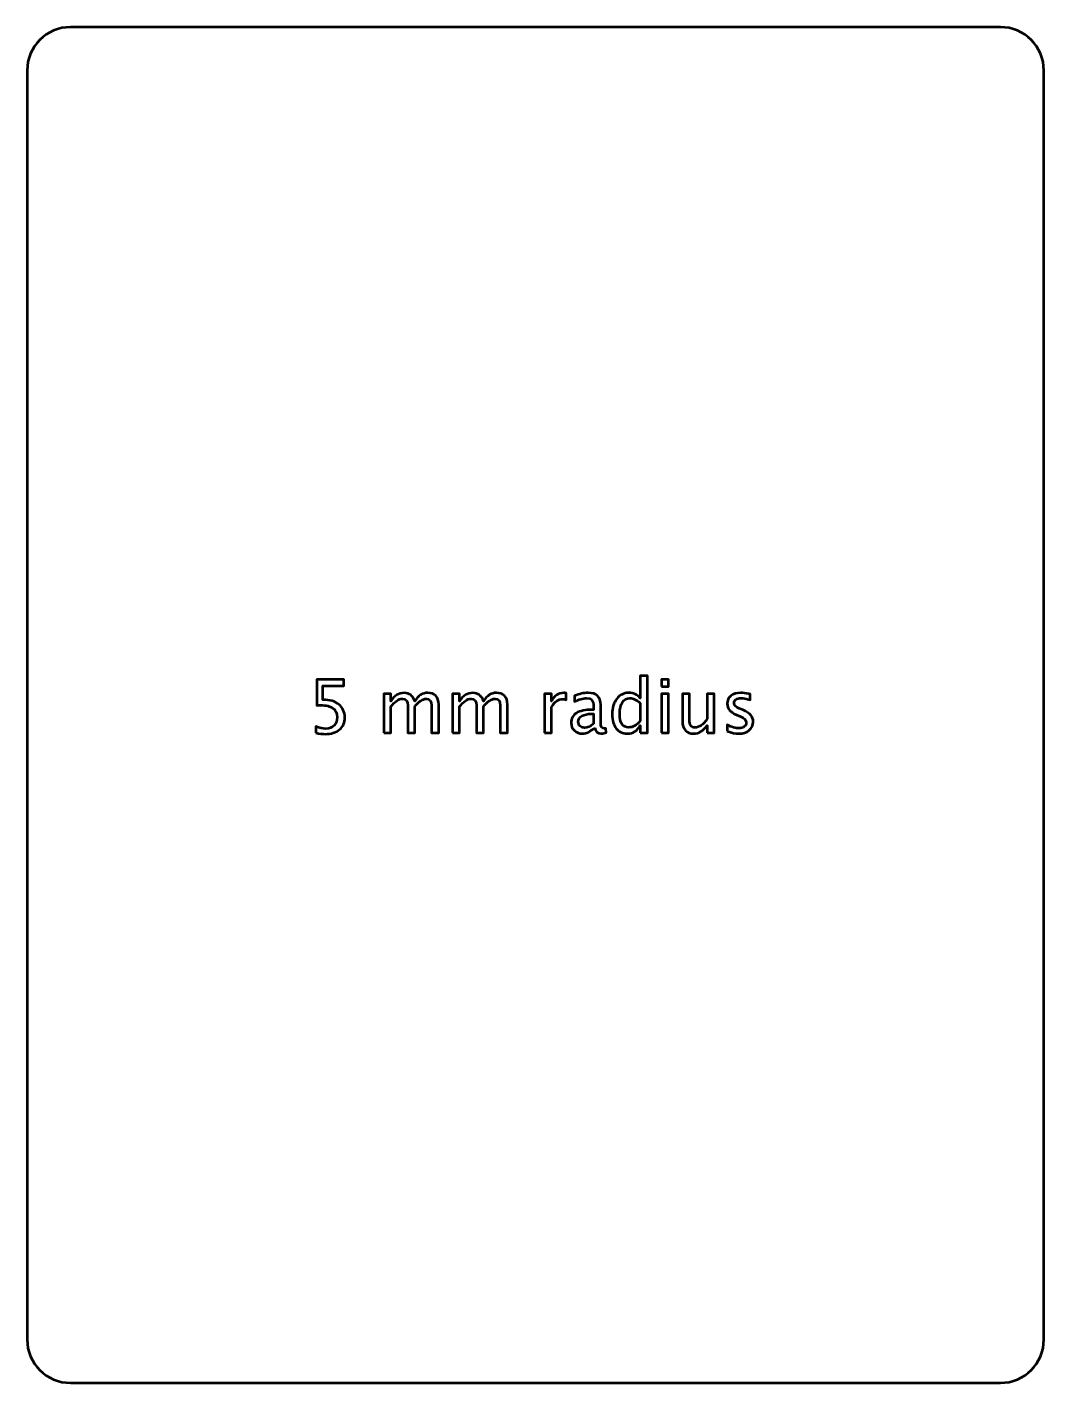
# Model space of a CAD drawing. Header units: centimetres. Extents: x -201 to 63, y -83 to 73.
# Drawn here: x -200.85 to -189.15, y -82.8 to -67.2 of the extents above; entities that cross this region are included whole.
import ezdxf

# ---------------------------------------------------------------- set-up
doc = ezdxf.new("R2010")
doc.units = ezdxf.units.CM
doc.header["$MEASUREMENT"] = 0
doc.layers.add('Layer 1', color=7, linetype='Continuous')

msp = doc.modelspace()

# ---------------------------------------------------------------- linework, layer by layer
at = {"layer": 'Layer 1', "color": 202, "lineweight": 53}
for points, knots in [([(-200.85, -82.3), (-200.85, -82.3), (-200.85, -67.7), (-200.85, -67.7), (-200.85, -67.7), (-200.85, -67.42386), (-200.62614, -67.2), (-200.35, -67.2), (-200.35, -67.2), (-200.35, -67.2), (-189.65, -67.2), (-189.65, -67.2), (-189.65, -67.2), (-189.37386, -67.2), (-189.15, -67.42386), (-189.15, -67.7), (-189.15, -67.7), (-189.15, -67.7), (-189.15, -82.3), (-189.15, -82.3), (-189.15, -82.3), (-189.15, -82.57614), (-189.37386, -82.8), (-189.65, -82.8), (-189.65, -82.8), (-189.65, -82.8), (-200.35, -82.8), (-200.35, -82.8), (-200.35, -82.8), (-200.62614, -82.8), (-200.85, -82.57614), (-200.85, -82.3)], [0, 0, 0, 0, 0.11111111, 0.11111111, 0.11111111, 0.11111111, 0.22222222, 0.22222222, 0.22222222, 0.22222222, 0.33333333, 0.33333333, 0.33333333, 0.33333333, 0.44444444, 0.44444444, 0.44444444, 0.44444444, 0.55555556, 0.55555556, 0.55555556, 0.55555556, 0.66666667, 0.66666667, 0.66666667, 0.66666667, 0.77777778, 0.77777778, 0.77777778, 0.77777778, 1, 1, 1, 1]), ([(-197.52676, -75.32131), (-197.52676, -75.32131), (-197.52676, -75.2485), (-197.52676, -75.2485), (-197.52676, -75.2485), (-197.48626, -75.26487), (-197.44787, -75.27305), (-197.41119, -75.27305), (-197.41119, -75.27305), (-197.37111, -75.27305), (-197.3395, -75.2612), (-197.3165, -75.23749), (-197.3165, -75.23749), (-197.2935, -75.21378), (-197.28207, -75.18119), (-197.28207, -75.1397), (-197.28207, -75.1397), (-197.28207, -75.09511), (-197.2983, -75.06096), (-197.33075, -75.03739), (-197.33075, -75.03739), (-197.36321, -75.01383), (-197.4102, -75.00212), (-197.47158, -75.00212), (-197.47158, -75.00212), (-197.48583, -75.00212), (-197.50093, -75.0031), (-197.5166, -75.00508), (-197.5166, -75.00508), (-197.5166, -75.00508), (-197.5166, -74.70663), (-197.5166, -74.70663), (-197.5166, -74.70663), (-197.5166, -74.70663), (-197.20671, -74.70663), (-197.20671, -74.70663), (-197.20671, -74.70663), (-197.20671, -74.70663), (-197.20671, -74.77775), (-197.20671, -74.77775), (-197.20671, -74.77775), (-197.20671, -74.77775), (-197.44548, -74.77775), (-197.44548, -74.77775), (-197.44548, -74.77775), (-197.44548, -74.77775), (-197.44548, -74.93946), (-197.44548, -74.93946), (-197.44548, -74.93946), (-197.36674, -74.93946), (-197.30535, -74.95752), (-197.26118, -74.99365), (-197.26118, -74.99365), (-197.21702, -75.02963), (-197.19486, -75.07959), (-197.19486, -75.14351), (-197.19486, -75.14351), (-197.19486, -75.20306), (-197.2149, -75.24963), (-197.25498, -75.28335), (-197.25498, -75.28335), (-197.29505, -75.31708), (-197.35037, -75.33401), (-197.42092, -75.33401), (-197.42092, -75.33401), (-197.45239, -75.33401), (-197.48767, -75.32978), (-197.52676, -75.32131)], [0, 0, 0, 0, 0.05555556, 0.05555556, 0.05555556, 0.05555556, 0.11111111, 0.11111111, 0.11111111, 0.11111111, 0.16666667, 0.16666667, 0.16666667, 0.16666667, 0.22222222, 0.22222222, 0.22222222, 0.22222222, 0.27777778, 0.27777778, 0.27777778, 0.27777778, 0.33333333, 0.33333333, 0.33333333, 0.33333333, 0.38888889, 0.38888889, 0.38888889, 0.38888889, 0.44444444, 0.44444444, 0.44444444, 0.44444444, 0.5, 0.5, 0.5, 0.5, 0.55555556, 0.55555556, 0.55555556, 0.55555556, 0.61111111, 0.61111111, 0.61111111, 0.61111111, 0.66666667, 0.66666667, 0.66666667, 0.66666667, 0.72222222, 0.72222222, 0.72222222, 0.72222222, 0.77777778, 0.77777778, 0.77777778, 0.77777778, 0.83333333, 0.83333333, 0.83333333, 0.83333333, 0.88888889, 0.88888889, 0.88888889, 0.88888889, 1, 1, 1, 1]), ([(-193.79407, -75.31877), (-193.79407, -75.31877), (-193.79407, -75.23453), (-193.79407, -75.23453), (-193.79407, -75.23453), (-193.82723, -75.29746), (-193.87718, -75.32893), (-193.94393, -75.32893), (-193.94393, -75.32893), (-193.99811, -75.32893), (-194.04073, -75.30932), (-194.07177, -75.26995), (-194.07177, -75.26995), (-194.10282, -75.23058), (-194.11834, -75.17681), (-194.11834, -75.10865), (-194.11834, -75.10865), (-194.11834, -75.03415), (-194.1007, -74.97418), (-194.06556, -74.92874), (-194.06556, -74.92874), (-194.03029, -74.88344), (-193.984, -74.86072), (-193.92657, -74.86072), (-193.92657, -74.86072), (-193.87337, -74.86072), (-193.82906, -74.88104), (-193.79407, -74.92182), (-193.79407, -74.92182), (-193.79407, -74.92182), (-193.79407, -74.66599), (-193.79407, -74.66599), (-193.79407, -74.66599), (-193.79407, -74.66599), (-193.71278, -74.66599), (-193.71278, -74.66599), (-193.71278, -74.66599), (-193.71278, -74.66599), (-193.71278, -75.31877), (-193.71278, -75.31877), (-193.71278, -75.31877), (-193.71278, -75.31877), (-193.79407, -75.31877), (-193.79407, -75.31877)], [0, 0, 0, 0, 0.08333333, 0.08333333, 0.08333333, 0.08333333, 0.16666667, 0.16666667, 0.16666667, 0.16666667, 0.25, 0.25, 0.25, 0.25, 0.33333333, 0.33333333, 0.33333333, 0.33333333, 0.41666667, 0.41666667, 0.41666667, 0.41666667, 0.5, 0.5, 0.5, 0.5, 0.58333333, 0.58333333, 0.58333333, 0.58333333, 0.66666667, 0.66666667, 0.66666667, 0.66666667, 0.75, 0.75, 0.75, 0.75, 0.83333333, 0.83333333, 0.83333333, 0.83333333, 1, 1, 1, 1]), ([(-193.54994, -74.78791), (-193.54994, -74.78791), (-193.54994, -74.70663), (-193.54994, -74.70663), (-193.54994, -74.70663), (-193.54994, -74.70663), (-193.46866, -74.70663), (-193.46866, -74.70663), (-193.46866, -74.70663), (-193.46866, -74.70663), (-193.46866, -74.78791), (-193.46866, -74.78791), (-193.46866, -74.78791), (-193.46866, -74.78791), (-193.54994, -74.78791), (-193.54994, -74.78791)], [0, 0, 0, 0, 0.2, 0.2, 0.2, 0.2, 0.4, 0.4, 0.4, 0.4, 0.6, 0.6, 0.6, 0.6, 1, 1, 1, 1]), ([(-196.74556, -75.31877), (-196.74556, -75.31877), (-196.74556, -74.87003), (-196.74556, -74.87003), (-196.74556, -74.87003), (-196.74556, -74.87003), (-196.66428, -74.87003), (-196.66428, -74.87003), (-196.66428, -74.87003), (-196.66428, -74.87003), (-196.66428, -74.95484), (-196.66428, -74.95484), (-196.66428, -74.95484), (-196.62463, -74.89205), (-196.57383, -74.86072), (-196.5116, -74.86072), (-196.5116, -74.86072), (-196.45162, -74.86072), (-196.41084, -74.89205), (-196.38911, -74.95484), (-196.38911, -74.95484), (-196.35059, -74.89148), (-196.30035, -74.85987), (-196.23869, -74.85987), (-196.23869, -74.85987), (-196.19932, -74.85987), (-196.1687, -74.87145), (-196.14682, -74.89473), (-196.14682, -74.89473), (-196.12495, -74.91801), (-196.11394, -74.95061), (-196.11394, -74.99252), (-196.11394, -74.99252), (-196.11394, -74.99252), (-196.11394, -75.31877), (-196.11394, -75.31877), (-196.11394, -75.31877), (-196.11394, -75.31877), (-196.19522, -75.31877), (-196.19522, -75.31877), (-196.19522, -75.31877), (-196.19522, -75.31877), (-196.19522, -75.00593), (-196.19522, -75.00593), (-196.19522, -75.00593), (-196.19522, -74.95484), (-196.21554, -74.9293), (-196.25618, -74.9293), (-196.25618, -74.9293), (-196.29838, -74.9293), (-196.34269, -74.95908), (-196.38911, -75.01877), (-196.38911, -75.01877), (-196.38911, -75.01877), (-196.38911, -75.31877), (-196.38911, -75.31877), (-196.38911, -75.31877), (-196.38911, -75.31877), (-196.47039, -75.31877), (-196.47039, -75.31877), (-196.47039, -75.31877), (-196.47039, -75.31877), (-196.47039, -75.00564), (-196.47039, -75.00564), (-196.47039, -75.00564), (-196.47039, -74.95414), (-196.49099, -74.92846), (-196.53234, -74.92846), (-196.53234, -74.92846), (-196.5734, -74.92846), (-196.61743, -74.95837), (-196.66428, -75.01834), (-196.66428, -75.01834), (-196.66428, -75.01834), (-196.66428, -75.31877), (-196.66428, -75.31877), (-196.66428, -75.31877), (-196.66428, -75.31877), (-196.74556, -75.31877), (-196.74556, -75.31877)], [0, 0, 0, 0, 0.04761905, 0.04761905, 0.04761905, 0.04761905, 0.0952381, 0.0952381, 0.0952381, 0.0952381, 0.14285714, 0.14285714, 0.14285714, 0.14285714, 0.19047619, 0.19047619, 0.19047619, 0.19047619, 0.23809524, 0.23809524, 0.23809524, 0.23809524, 0.28571429, 0.28571429, 0.28571429, 0.28571429, 0.33333333, 0.33333333, 0.33333333, 0.33333333, 0.38095238, 0.38095238, 0.38095238, 0.38095238, 0.42857143, 0.42857143, 0.42857143, 0.42857143, 0.47619048, 0.47619048, 0.47619048, 0.47619048, 0.52380952, 0.52380952, 0.52380952, 0.52380952, 0.57142857, 0.57142857, 0.57142857, 0.57142857, 0.61904762, 0.61904762, 0.61904762, 0.61904762, 0.66666667, 0.66666667, 0.66666667, 0.66666667, 0.71428571, 0.71428571, 0.71428571, 0.71428571, 0.76190476, 0.76190476, 0.76190476, 0.76190476, 0.80952381, 0.80952381, 0.80952381, 0.80952381, 0.85714286, 0.85714286, 0.85714286, 0.85714286, 0.9047619, 0.9047619, 0.9047619, 0.9047619, 1, 1, 1, 1]), ([(-195.95505, -75.31877), (-195.95505, -75.31877), (-195.95505, -74.87003), (-195.95505, -74.87003), (-195.95505, -74.87003), (-195.95505, -74.87003), (-195.87377, -74.87003), (-195.87377, -74.87003), (-195.87377, -74.87003), (-195.87377, -74.87003), (-195.87377, -74.95484), (-195.87377, -74.95484), (-195.87377, -74.95484), (-195.83412, -74.89205), (-195.78332, -74.86072), (-195.72109, -74.86072), (-195.72109, -74.86072), (-195.66111, -74.86072), (-195.62033, -74.89205), (-195.5986, -74.95484), (-195.5986, -74.95484), (-195.56008, -74.89148), (-195.50984, -74.85987), (-195.44818, -74.85987), (-195.44818, -74.85987), (-195.40881, -74.85987), (-195.37819, -74.87145), (-195.35631, -74.89473), (-195.35631, -74.89473), (-195.33444, -74.91801), (-195.32343, -74.95061), (-195.32343, -74.99252), (-195.32343, -74.99252), (-195.32343, -74.99252), (-195.32343, -75.31877), (-195.32343, -75.31877), (-195.32343, -75.31877), (-195.32343, -75.31877), (-195.40471, -75.31877), (-195.40471, -75.31877), (-195.40471, -75.31877), (-195.40471, -75.31877), (-195.40471, -75.00593), (-195.40471, -75.00593), (-195.40471, -75.00593), (-195.40471, -74.95484), (-195.42503, -74.9293), (-195.46567, -74.9293), (-195.46567, -74.9293), (-195.50787, -74.9293), (-195.55218, -74.95908), (-195.5986, -75.01877), (-195.5986, -75.01877), (-195.5986, -75.01877), (-195.5986, -75.31877), (-195.5986, -75.31877), (-195.5986, -75.31877), (-195.5986, -75.31877), (-195.67988, -75.31877), (-195.67988, -75.31877), (-195.67988, -75.31877), (-195.67988, -75.31877), (-195.67988, -75.00564), (-195.67988, -75.00564), (-195.67988, -75.00564), (-195.67988, -74.95414), (-195.70048, -74.92846), (-195.74183, -74.92846), (-195.74183, -74.92846), (-195.78289, -74.92846), (-195.82692, -74.95837), (-195.87377, -75.01834), (-195.87377, -75.01834), (-195.87377, -75.01834), (-195.87377, -75.31877), (-195.87377, -75.31877), (-195.87377, -75.31877), (-195.87377, -75.31877), (-195.95505, -75.31877), (-195.95505, -75.31877)], [0, 0, 0, 0, 0.04761905, 0.04761905, 0.04761905, 0.04761905, 0.0952381, 0.0952381, 0.0952381, 0.0952381, 0.14285714, 0.14285714, 0.14285714, 0.14285714, 0.19047619, 0.19047619, 0.19047619, 0.19047619, 0.23809524, 0.23809524, 0.23809524, 0.23809524, 0.28571429, 0.28571429, 0.28571429, 0.28571429, 0.33333333, 0.33333333, 0.33333333, 0.33333333, 0.38095238, 0.38095238, 0.38095238, 0.38095238, 0.42857143, 0.42857143, 0.42857143, 0.42857143, 0.47619048, 0.47619048, 0.47619048, 0.47619048, 0.52380952, 0.52380952, 0.52380952, 0.52380952, 0.57142857, 0.57142857, 0.57142857, 0.57142857, 0.61904762, 0.61904762, 0.61904762, 0.61904762, 0.66666667, 0.66666667, 0.66666667, 0.66666667, 0.71428571, 0.71428571, 0.71428571, 0.71428571, 0.76190476, 0.76190476, 0.76190476, 0.76190476, 0.80952381, 0.80952381, 0.80952381, 0.80952381, 0.85714286, 0.85714286, 0.85714286, 0.85714286, 0.9047619, 0.9047619, 0.9047619, 0.9047619, 1, 1, 1, 1]), ([(-194.89671, -75.31877), (-194.89671, -75.31877), (-194.89671, -74.87003), (-194.89671, -74.87003), (-194.89671, -74.87003), (-194.89671, -74.87003), (-194.81543, -74.87003), (-194.81543, -74.87003), (-194.81543, -74.87003), (-194.81543, -74.87003), (-194.81543, -74.95484), (-194.81543, -74.95484), (-194.81543, -74.95484), (-194.78311, -74.89205), (-194.73627, -74.86072), (-194.67474, -74.86072), (-194.67474, -74.86072), (-194.66642, -74.86072), (-194.65767, -74.86143), (-194.64864, -74.86284), (-194.64864, -74.86284), (-194.64864, -74.86284), (-194.64864, -74.9389), (-194.64864, -74.9389), (-194.64864, -74.9389), (-194.66275, -74.93424), (-194.67516, -74.93184), (-194.68589, -74.93184), (-194.68589, -74.93184), (-194.73754, -74.93184), (-194.78072, -74.96232), (-194.81543, -75.02342), (-194.81543, -75.02342), (-194.81543, -75.02342), (-194.81543, -75.31877), (-194.81543, -75.31877), (-194.81543, -75.31877), (-194.81543, -75.31877), (-194.89671, -75.31877), (-194.89671, -75.31877)], [0, 0, 0, 0, 0.09090909, 0.09090909, 0.09090909, 0.09090909, 0.18181818, 0.18181818, 0.18181818, 0.18181818, 0.27272727, 0.27272727, 0.27272727, 0.27272727, 0.36363636, 0.36363636, 0.36363636, 0.36363636, 0.45454545, 0.45454545, 0.45454545, 0.45454545, 0.54545455, 0.54545455, 0.54545455, 0.54545455, 0.63636364, 0.63636364, 0.63636364, 0.63636364, 0.72727273, 0.72727273, 0.72727273, 0.72727273, 0.81818182, 0.81818182, 0.81818182, 0.81818182, 1, 1, 1, 1]), ([(-194.319, -75.26162), (-194.36782, -75.30649), (-194.41481, -75.32893), (-194.45997, -75.32893), (-194.45997, -75.32893), (-194.49708, -75.32893), (-194.52798, -75.31736), (-194.5524, -75.29408), (-194.5524, -75.29408), (-194.57695, -75.27079), (-194.58923, -75.24144), (-194.58923, -75.20602), (-194.58923, -75.20602), (-194.58923, -75.15706), (-194.56862, -75.11938), (-194.52742, -75.09313), (-194.52742, -75.09313), (-194.48621, -75.06689), (-194.42709, -75.05376), (-194.35004, -75.05376), (-194.35004, -75.05376), (-194.35004, -75.05376), (-194.33099, -75.05376), (-194.33099, -75.05376), (-194.33099, -75.05376), (-194.33099, -75.05376), (-194.33099, -74.99972), (-194.33099, -74.99972), (-194.33099, -74.99972), (-194.33099, -74.94765), (-194.35809, -74.92168), (-194.41241, -74.92168), (-194.41241, -74.92168), (-194.45446, -74.92168), (-194.50047, -74.93495), (-194.55028, -74.96148), (-194.55028, -74.96148), (-194.55028, -74.96148), (-194.55028, -74.89459), (-194.55028, -74.89459), (-194.55028, -74.89459), (-194.49553, -74.87201), (-194.44388, -74.86072), (-194.39548, -74.86072), (-194.39548, -74.86072), (-194.34567, -74.86072), (-194.30884, -74.87201), (-194.28527, -74.89473), (-194.28527, -74.89473), (-194.26157, -74.91745), (-194.24971, -74.95244), (-194.24971, -74.99972), (-194.24971, -74.99972), (-194.24971, -74.99972), (-194.24971, -75.20249), (-194.24971, -75.20249), (-194.24971, -75.20249), (-194.24971, -75.24892), (-194.23546, -75.2722), (-194.20681, -75.2722), (-194.20681, -75.2722), (-194.20329, -75.2722), (-194.19806, -75.27164), (-194.19115, -75.27051), (-194.19115, -75.27051), (-194.19115, -75.27051), (-194.18536, -75.31567), (-194.18536, -75.31567), (-194.18536, -75.31567), (-194.20385, -75.32456), (-194.22417, -75.32893), (-194.24647, -75.32893), (-194.24647, -75.32893), (-194.28443, -75.32893), (-194.30856, -75.30649), (-194.319, -75.26162)], [0, 0, 0, 0, 0.05, 0.05, 0.05, 0.05, 0.1, 0.1, 0.1, 0.1, 0.15, 0.15, 0.15, 0.15, 0.2, 0.2, 0.2, 0.2, 0.25, 0.25, 0.25, 0.25, 0.3, 0.3, 0.3, 0.3, 0.35, 0.35, 0.35, 0.35, 0.4, 0.4, 0.4, 0.4, 0.45, 0.45, 0.45, 0.45, 0.5, 0.5, 0.5, 0.5, 0.55, 0.55, 0.55, 0.55, 0.6, 0.6, 0.6, 0.6, 0.65, 0.65, 0.65, 0.65, 0.7, 0.7, 0.7, 0.7, 0.75, 0.75, 0.75, 0.75, 0.8, 0.8, 0.8, 0.8, 0.85, 0.85, 0.85, 0.85, 0.9, 0.9, 0.9, 0.9, 1, 1, 1, 1]), ([(-193.54994, -75.31877), (-193.54994, -75.31877), (-193.54994, -74.87003), (-193.54994, -74.87003), (-193.54994, -74.87003), (-193.54994, -74.87003), (-193.46866, -74.87003), (-193.46866, -74.87003), (-193.46866, -74.87003), (-193.46866, -74.87003), (-193.46866, -75.31877), (-193.46866, -75.31877), (-193.46866, -75.31877), (-193.46866, -75.31877), (-193.54994, -75.31877), (-193.54994, -75.31877)], [0, 0, 0, 0, 0.2, 0.2, 0.2, 0.2, 0.4, 0.4, 0.4, 0.4, 0.6, 0.6, 0.6, 0.6, 1, 1, 1, 1]), ([(-193.02416, -75.31877), (-193.02416, -75.31877), (-193.02416, -75.23439), (-193.02416, -75.23439), (-193.02416, -75.23439), (-193.06748, -75.29746), (-193.12011, -75.32893), (-193.18192, -75.32893), (-193.18192, -75.32893), (-193.22115, -75.32893), (-193.25233, -75.31665), (-193.27548, -75.29196), (-193.27548, -75.29196), (-193.29876, -75.26726), (-193.31033, -75.2341), (-193.31033, -75.19219), (-193.31033, -75.19219), (-193.31033, -75.19219), (-193.31033, -74.87003), (-193.31033, -74.87003), (-193.31033, -74.87003), (-193.31033, -74.87003), (-193.22905, -74.87003), (-193.22905, -74.87003), (-193.22905, -74.87003), (-193.22905, -74.87003), (-193.22905, -75.16566), (-193.22905, -75.16566), (-193.22905, -75.16566), (-193.22905, -75.19939), (-193.22411, -75.22324), (-193.21437, -75.23735), (-193.21437, -75.23735), (-193.2045, -75.2516), (-193.18813, -75.25866), (-193.16513, -75.25866), (-193.16513, -75.25866), (-193.11545, -75.25866), (-193.06832, -75.22606), (-193.02416, -75.16072), (-193.02416, -75.16072), (-193.02416, -75.16072), (-193.02416, -74.87003), (-193.02416, -74.87003), (-193.02416, -74.87003), (-193.02416, -74.87003), (-192.94287, -74.87003), (-192.94287, -74.87003), (-192.94287, -74.87003), (-192.94287, -74.87003), (-192.94287, -75.31877), (-192.94287, -75.31877), (-192.94287, -75.31877), (-192.94287, -75.31877), (-193.02416, -75.31877), (-193.02416, -75.31877)], [0, 0, 0, 0, 0.06666667, 0.06666667, 0.06666667, 0.06666667, 0.13333333, 0.13333333, 0.13333333, 0.13333333, 0.2, 0.2, 0.2, 0.2, 0.26666667, 0.26666667, 0.26666667, 0.26666667, 0.33333333, 0.33333333, 0.33333333, 0.33333333, 0.4, 0.4, 0.4, 0.4, 0.46666667, 0.46666667, 0.46666667, 0.46666667, 0.53333333, 0.53333333, 0.53333333, 0.53333333, 0.6, 0.6, 0.6, 0.6, 0.66666667, 0.66666667, 0.66666667, 0.66666667, 0.73333333, 0.73333333, 0.73333333, 0.73333333, 0.8, 0.8, 0.8, 0.8, 0.86666667, 0.86666667, 0.86666667, 0.86666667, 1, 1, 1, 1]), ([(-192.79584, -75.30268), (-192.79584, -75.30268), (-192.79584, -75.22818), (-192.79584, -75.22818), (-192.79584, -75.22818), (-192.74264, -75.25471), (-192.69649, -75.26797), (-192.65712, -75.26797), (-192.65712, -75.26797), (-192.6337, -75.26797), (-192.61423, -75.26162), (-192.59884, -75.24892), (-192.59884, -75.24892), (-192.58346, -75.23636), (-192.5757, -75.22056), (-192.5757, -75.20151), (-192.5757, -75.20151), (-192.5757, -75.17371), (-192.59729, -75.15071), (-192.64047, -75.1325), (-192.64047, -75.1325), (-192.64047, -75.1325), (-192.68803, -75.11232), (-192.68803, -75.11232), (-192.68803, -75.11232), (-192.75816, -75.08325), (-192.7933, -75.0412), (-192.7933, -74.98659), (-192.7933, -74.98659), (-192.7933, -74.94751), (-192.77947, -74.91674), (-192.75181, -74.89431), (-192.75181, -74.89431), (-192.72415, -74.87187), (-192.68619, -74.86072), (-192.63807, -74.86072), (-192.63807, -74.86072), (-192.6131, -74.86072), (-192.58205, -74.86411), (-192.54522, -74.87102), (-192.54522, -74.87102), (-192.54522, -74.87102), (-192.52829, -74.87427), (-192.52829, -74.87427), (-192.52829, -74.87427), (-192.52829, -74.87427), (-192.52829, -74.942), (-192.52829, -74.942), (-192.52829, -74.942), (-192.57359, -74.92846), (-192.60971, -74.92168), (-192.63666, -74.92168), (-192.63666, -74.92168), (-192.66037, -74.92168), (-192.67914, -74.9269), (-192.69339, -74.9372), (-192.69339, -74.9372), (-192.7075, -74.94751), (-192.71456, -74.96133), (-192.71456, -74.97869), (-192.71456, -74.97869), (-192.71456, -75.0031), (-192.6948, -75.02385), (-192.65515, -75.04064), (-192.65515, -75.04064), (-192.65515, -75.04064), (-192.61606, -75.05715), (-192.61606, -75.05715), (-192.61606, -75.05715), (-192.57175, -75.07578), (-192.54042, -75.09553), (-192.52208, -75.11627), (-192.52208, -75.11627), (-192.50359, -75.13702), (-192.49442, -75.16298), (-192.49442, -75.19403), (-192.49442, -75.19403), (-192.49442, -75.2334), (-192.50994, -75.26571), (-192.54113, -75.29097), (-192.54113, -75.29097), (-192.57217, -75.31623), (-192.61197, -75.32893), (-192.66037, -75.32893), (-192.66037, -75.32893), (-192.69762, -75.32893), (-192.74264, -75.32018), (-192.79584, -75.30268)], [0, 0, 0, 0, 0.04347826, 0.04347826, 0.04347826, 0.04347826, 0.08695652, 0.08695652, 0.08695652, 0.08695652, 0.13043478, 0.13043478, 0.13043478, 0.13043478, 0.17391304, 0.17391304, 0.17391304, 0.17391304, 0.2173913, 0.2173913, 0.2173913, 0.2173913, 0.26086957, 0.26086957, 0.26086957, 0.26086957, 0.30434783, 0.30434783, 0.30434783, 0.30434783, 0.34782609, 0.34782609, 0.34782609, 0.34782609, 0.39130435, 0.39130435, 0.39130435, 0.39130435, 0.43478261, 0.43478261, 0.43478261, 0.43478261, 0.47826087, 0.47826087, 0.47826087, 0.47826087, 0.52173913, 0.52173913, 0.52173913, 0.52173913, 0.56521739, 0.56521739, 0.56521739, 0.56521739, 0.60869565, 0.60869565, 0.60869565, 0.60869565, 0.65217391, 0.65217391, 0.65217391, 0.65217391, 0.69565217, 0.69565217, 0.69565217, 0.69565217, 0.73913043, 0.73913043, 0.73913043, 0.73913043, 0.7826087, 0.7826087, 0.7826087, 0.7826087, 0.82608696, 0.82608696, 0.82608696, 0.82608696, 0.86956522, 0.86956522, 0.86956522, 0.86956522, 0.91304348, 0.91304348, 0.91304348, 0.91304348, 1, 1, 1, 1]), ([(-193.79407, -74.97742), (-193.83626, -74.94031), (-193.87619, -74.92168), (-193.91401, -74.92168), (-193.91401, -74.92168), (-193.95126, -74.92168), (-193.98005, -74.9372), (-194.00051, -74.96839), (-194.00051, -74.96839), (-194.02097, -74.99943), (-194.03113, -75.04346), (-194.03113, -75.10047), (-194.03113, -75.10047), (-194.03113, -75.20532), (-193.99642, -75.25781), (-193.92685, -75.25781), (-193.92685, -75.25781), (-193.8817, -75.25781), (-193.83739, -75.23312), (-193.79407, -75.18387), (-193.79407, -75.18387), (-193.79407, -75.18387), (-193.79407, -74.97742), (-193.79407, -74.97742)], [0, 0, 0, 0, 0.14285714, 0.14285714, 0.14285714, 0.14285714, 0.28571429, 0.28571429, 0.28571429, 0.28571429, 0.42857143, 0.42857143, 0.42857143, 0.42857143, 0.57142857, 0.57142857, 0.57142857, 0.57142857, 0.71428571, 0.71428571, 0.71428571, 0.71428571, 1, 1, 1, 1]), ([(-194.33099, -75.21731), (-194.33099, -75.21731), (-194.33099, -75.10202), (-194.33099, -75.10202), (-194.33099, -75.10202), (-194.33099, -75.10202), (-194.3571, -75.10118), (-194.3571, -75.10118), (-194.3571, -75.10118), (-194.40225, -75.10118), (-194.43866, -75.1095), (-194.46646, -75.12615), (-194.46646, -75.12615), (-194.49412, -75.14294), (-194.50795, -75.1651), (-194.50795, -75.19276), (-194.50795, -75.19276), (-194.50795, -75.21209), (-194.50103, -75.22846), (-194.48734, -75.24186), (-194.48734, -75.24186), (-194.47351, -75.25527), (-194.45672, -75.26204), (-194.43683, -75.26204), (-194.43683, -75.26204), (-194.40296, -75.26204), (-194.36768, -75.24709), (-194.33099, -75.21731)], [0, 0, 0, 0, 0.125, 0.125, 0.125, 0.125, 0.25, 0.25, 0.25, 0.25, 0.375, 0.375, 0.375, 0.375, 0.5, 0.5, 0.5, 0.5, 0.625, 0.625, 0.625, 0.625, 0.75, 0.75, 0.75, 0.75, 1, 1, 1, 1])]:
    msp.add_open_spline(points, degree=3, knots=knots, dxfattribs=at)

doc.saveas('drawing.dxf')
